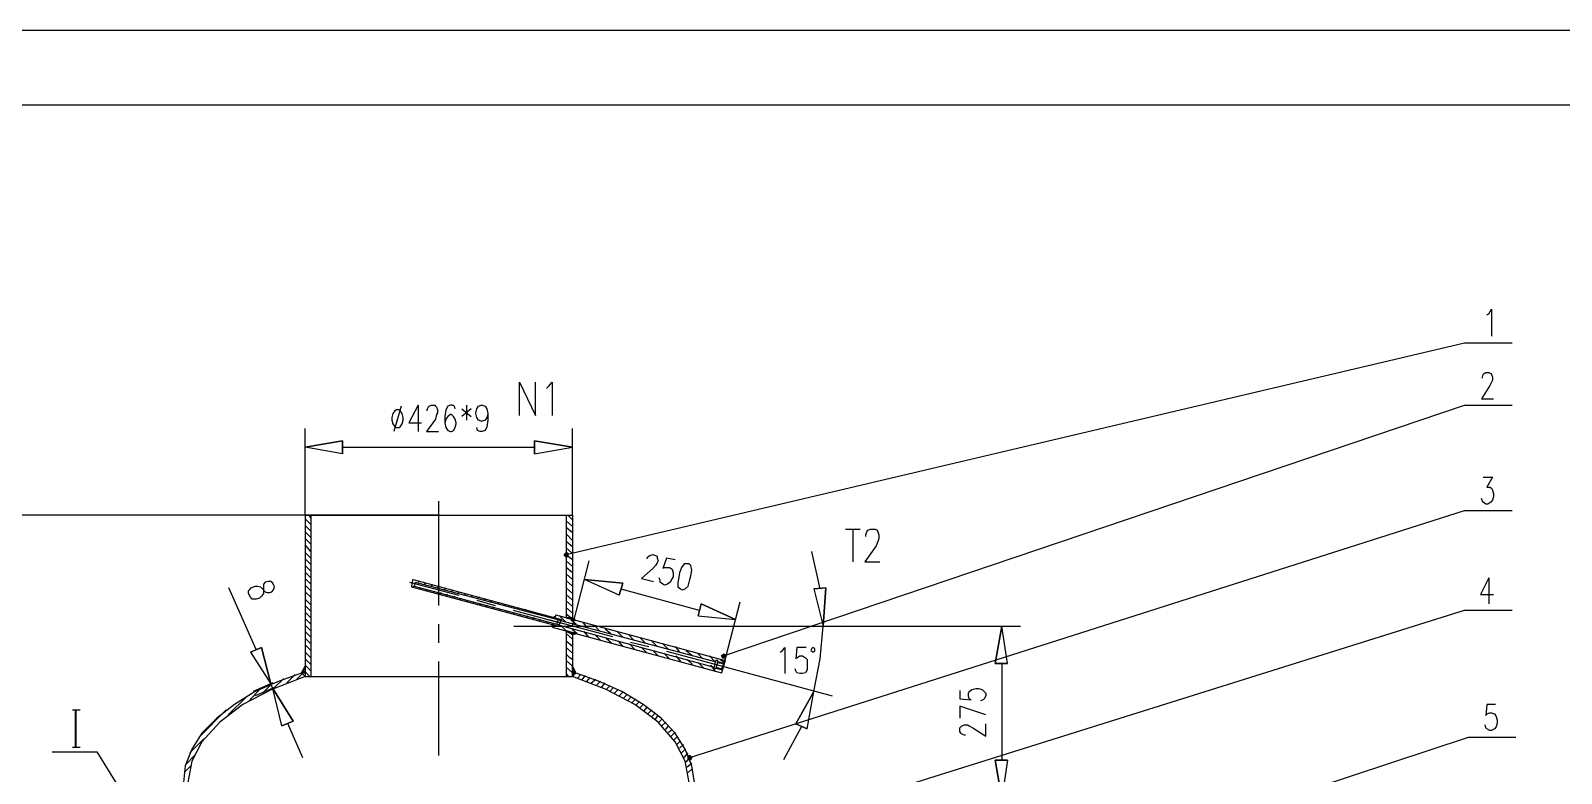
# Model space of a CAD drawing. Extents: x 0.28 to 3.47, y 0.29 to 4.81.
# Drawn here: x 1.105 to 2.201, y 4.277 to 4.809 of the extents above; entities that cross this region are included whole.
import ezdxf

# ---------------------------------------------------------------- set-up
doc = ezdxf.new("R2010")
doc.units = 0
doc.header["$MEASUREMENT"] = 0
doc.linetypes.add('AUSGEZOGEN', pattern=[0])
doc.layers.get('0').update_dxf_attribs({"linetype": 'AUSGEZOGEN'})

msp = doc.modelspace()

# ---------------------------------------------------------------- linework, layer by layer
for points in [[(0.28, 0.2867), (3.474, 0.2867), (3.474, 0.2867), (3.474, 4.8087), (3.474, 4.8087), (0.28, 4.8087), (0.28, 4.8087), (0.28, 0.2867), (0.28, 0.2867)], [(0.414, 0.34), (3.4207, 0.34), (3.4207, 0.34), (3.4207, 4.7553), (3.4207, 4.7553), (0.414, 4.7553), (0.414, 4.7553), (0.414, 0.34), (0.414, 0.34)], [(2.148, 4.6053), (2.1493, 4.606), (2.1493, 4.606), (2.1513, 4.6093), (2.1513, 4.6093), (2.1513, 4.59)], [(1.4893, 4.434), (1.4887, 4.434), (1.4887, 4.434), (2.132, 4.5853), (2.132, 4.5853), (2.166, 4.5853)], [(2.1447, 4.56), (2.1447, 4.5607), (2.1447, 4.5607), (2.1453, 4.5627), (2.1453, 4.5627), (2.146, 4.5633), (2.146, 4.5633), (2.1473, 4.564), (2.1473, 4.564), (2.1493, 4.564), (2.1493, 4.564), (2.1507, 4.5633), (2.1507, 4.5633), (2.1513, 4.5627), (2.1513, 4.5627), (2.152, 4.5607), (2.152, 4.5607), (2.152, 4.5587), (2.152, 4.5587), (2.1513, 4.5573), (2.1513, 4.5573), (2.15, 4.5547), (2.15, 4.5547), (2.144, 4.5453), (2.144, 4.5453), (2.1527, 4.5453)], [(1.4553, 4.5333), (1.4553, 4.5573), (1.4553, 4.5573), (1.4667, 4.5333), (1.4667, 4.5333), (1.4667, 4.5573)], [(1.4747, 4.5527), (1.476, 4.554), (1.476, 4.554), (1.4787, 4.5573), (1.4787, 4.5573), (1.4787, 4.5333)], [(1.3673, 4.5373), (1.366, 4.5367), (1.366, 4.5367), (1.3647, 4.5347), (1.3647, 4.5347), (1.364, 4.532), (1.364, 4.532), (1.364, 4.53), (1.364, 4.53), (1.3647, 4.5273), (1.3647, 4.5273), (1.366, 4.5253), (1.366, 4.5253), (1.3673, 4.5247), (1.3673, 4.5247), (1.3693, 4.5247), (1.3693, 4.5247), (1.37, 4.5253), (1.37, 4.5253), (1.3713, 4.5273), (1.3713, 4.5273), (1.372, 4.53), (1.372, 4.53), (1.372, 4.532), (1.372, 4.532), (1.3713, 4.5347), (1.3713, 4.5347), (1.37, 4.5367), (1.37, 4.5367), (1.3693, 4.5373), (1.3693, 4.5373), (1.3673, 4.5373), (1.3673, 4.5373)], [(1.3707, 4.54), (1.3653, 4.522)], [(1.3827, 4.5407), (1.376, 4.528), (1.376, 4.528), (1.3853, 4.528)], [(1.3827, 4.5407), (1.3827, 4.522)], [(1.3893, 4.5367), (1.3893, 4.5373), (1.3893, 4.5373), (1.39, 4.5393), (1.39, 4.5393), (1.3907, 4.54), (1.3907, 4.54), (1.392, 4.5407), (1.392, 4.5407), (1.3947, 4.5407), (1.3947, 4.5407), (1.3953, 4.54), (1.3953, 4.54), (1.396, 4.5393), (1.396, 4.5393), (1.3967, 4.5373), (1.3967, 4.5373), (1.3967, 4.5353), (1.3967, 4.5353), (1.396, 4.534), (1.396, 4.534), (1.3953, 4.5307), (1.3953, 4.5307), (1.3887, 4.522), (1.3887, 4.522), (1.3973, 4.522)], [(1.4093, 4.538), (1.4087, 4.54), (1.4087, 4.54), (1.4073, 4.5407), (1.4073, 4.5407), (1.406, 4.5407), (1.406, 4.5407), (1.404, 4.54), (1.404, 4.54), (1.4027, 4.5373), (1.4027, 4.5373), (1.402, 4.5327), (1.402, 4.5327), (1.402, 4.528), (1.402, 4.528), (1.4027, 4.5247), (1.4027, 4.5247), (1.404, 4.5227), (1.404, 4.5227), (1.406, 4.522), (1.406, 4.522), (1.4067, 4.522), (1.4067, 4.522), (1.408, 4.5227), (1.408, 4.5227), (1.4093, 4.5247), (1.4093, 4.5247), (1.41, 4.5273), (1.41, 4.5273), (1.41, 4.528), (1.41, 4.528), (1.4093, 4.5307), (1.4093, 4.5307), (1.408, 4.5327), (1.408, 4.5327), (1.4067, 4.534), (1.4067, 4.534), (1.406, 4.534), (1.406, 4.534), (1.404, 4.5327), (1.404, 4.5327), (1.4027, 4.5307), (1.4027, 4.5307), (1.402, 4.528)], [(1.414, 4.538), (1.4207, 4.5327)], [(1.4207, 4.538), (1.414, 4.5327)], [(1.4173, 4.5407), (1.4173, 4.53)], [(1.4327, 4.5347), (1.432, 4.532), (1.432, 4.532), (1.4307, 4.53), (1.4307, 4.53), (1.4287, 4.5293), (1.4287, 4.5293), (1.428, 4.5293), (1.428, 4.5293), (1.426, 4.53), (1.426, 4.53), (1.4247, 4.532), (1.4247, 4.532), (1.424, 4.5347), (1.424, 4.5347), (1.424, 4.5353), (1.424, 4.5353), (1.4247, 4.538), (1.4247, 4.538), (1.426, 4.54), (1.426, 4.54), (1.428, 4.5407), (1.428, 4.5407), (1.4287, 4.5407), (1.4287, 4.5407), (1.4307, 4.54), (1.4307, 4.54), (1.432, 4.538), (1.432, 4.538), (1.4327, 4.5347), (1.4327, 4.5347), (1.4327, 4.53), (1.4327, 4.53), (1.432, 4.5253), (1.432, 4.5253), (1.4307, 4.5227), (1.4307, 4.5227), (1.4287, 4.522), (1.4287, 4.522), (1.4273, 4.522), (1.4273, 4.522), (1.4253, 4.5227), (1.4253, 4.5227), (1.4247, 4.5247)], [(1.602, 4.3613), (1.6013, 4.3613), (1.6013, 4.3613), (2.132, 4.5407), (2.132, 4.5407), (2.166, 4.5407)], [(1.302, 4.462), (1.302, 4.524)], [(1.3287, 4.5153), (1.3287, 4.506), (1.3287, 4.5153), (1.3287, 4.506), (1.302, 4.5107), (1.3287, 4.5153), (1.302, 4.5107), (1.3287, 4.5153), (1.3287, 4.5153)], [(1.466, 4.5153), (1.466, 4.506), (1.466, 4.5153), (1.466, 4.506), (1.4933, 4.5107), (1.466, 4.5153), (1.4933, 4.5107), (1.466, 4.5153), (1.466, 4.5153)], [(1.4933, 4.462), (1.4933, 4.524)], [(1.3287, 4.5107), (1.466, 4.5107)], [(2.1453, 4.4893), (2.152, 4.4893), (2.152, 4.4893), (2.148, 4.482), (2.148, 4.482), (2.15, 4.482), (2.15, 4.482), (2.1513, 4.4813), (2.1513, 4.4813), (2.152, 4.48), (2.152, 4.48), (2.1527, 4.4773), (2.1527, 4.4773), (2.1527, 4.4753), (2.1527, 4.4753), (2.152, 4.4727), (2.152, 4.4727), (2.1507, 4.4713), (2.1507, 4.4713), (2.1487, 4.47), (2.1487, 4.47), (2.1473, 4.47), (2.1473, 4.47), (2.1453, 4.4713), (2.1453, 4.4713), (2.1447, 4.472), (2.1447, 4.472), (2.144, 4.474)], [(1.3973, 4.472), (1.3973, 4.3973)], [(1.3973, 4.462), (0.722, 4.462)], [(1.302, 4.462), (1.4933, 4.462)], [(1.302, 4.462), (1.302, 4.3467)], [(1.306, 4.46), (1.3047, 4.462)], [(1.306, 4.462), (1.306, 4.3467)], [(1.4887, 4.462), (1.4887, 4.3887)], [(1.4933, 4.4587), (1.49, 4.462)], [(1.4933, 4.462), (1.4933, 4.3873)], [(1.578, 4.2887), (1.5773, 4.2887), (1.5773, 4.2887), (2.132, 4.4653), (2.132, 4.4653), (2.166, 4.4653)], [(1.306, 4.4553), (1.302, 4.4593)], [(1.306, 4.4507), (1.302, 4.4547)], [(1.306, 4.446), (1.302, 4.45)], [(1.4933, 4.454), (1.4887, 4.458)], [(1.4933, 4.4493), (1.4887, 4.4533)], [(1.6887, 4.452), (1.6993, 4.452)], [(1.694, 4.452), (1.694, 4.4287)], [(1.7033, 4.4467), (1.7033, 4.448), (1.7033, 4.448), (1.704, 4.45), (1.704, 4.45), (1.7047, 4.4513), (1.7047, 4.4513), (1.7067, 4.452), (1.7067, 4.452), (1.71, 4.452), (1.71, 4.452), (1.7113, 4.4513), (1.7113, 4.4513), (1.712, 4.45), (1.712, 4.45), (1.7127, 4.448), (1.7127, 4.448), (1.7127, 4.4453), (1.7127, 4.4453), (1.712, 4.4433), (1.712, 4.4433), (1.7107, 4.44), (1.7107, 4.44), (1.7027, 4.4287), (1.7027, 4.4287), (1.7133, 4.4287)], [(1.306, 4.4413), (1.302, 4.4453)], [(1.306, 4.436), (1.302, 4.4407)], [(1.4933, 4.444), (1.4887, 4.4487)], [(1.4933, 4.4393), (1.4887, 4.4433)], [(1.4933, 4.4347), (1.4887, 4.4387)], [(1.306, 4.4313), (1.302, 4.4353)], [(1.306, 4.4267), (1.302, 4.4307)], [(1.488, 4.4347), (1.4873, 4.434), (1.488, 4.4347), (1.4873, 4.434), (1.4887, 4.434), (1.488, 4.4347), (1.4887, 4.434), (1.488, 4.4347), (1.488, 4.4347)], [(1.4873, 4.434), (1.488, 4.4327), (1.4873, 4.434), (1.488, 4.4327), (1.4887, 4.434), (1.4873, 4.434), (1.4887, 4.434), (1.4873, 4.434), (1.4873, 4.434)], [(1.4887, 4.4353), (1.488, 4.4347), (1.4887, 4.4353), (1.488, 4.4347), (1.4887, 4.434), (1.4887, 4.4353), (1.4887, 4.434), (1.4887, 4.4353), (1.4887, 4.4353)], [(1.488, 4.4327), (1.4887, 4.432), (1.488, 4.4327), (1.4887, 4.432), (1.4887, 4.434), (1.488, 4.4327), (1.4887, 4.434), (1.488, 4.4327), (1.488, 4.4327)], [(1.49, 4.4347), (1.4887, 4.4353), (1.49, 4.4347), (1.4887, 4.4353), (1.4887, 4.434), (1.49, 4.4347), (1.4887, 4.434), (1.49, 4.4347), (1.49, 4.4347)], [(1.49, 4.434), (1.49, 4.4347), (1.49, 4.434), (1.49, 4.4347), (1.4887, 4.434), (1.49, 4.434), (1.4887, 4.434), (1.49, 4.434), (1.49, 4.434)], [(1.4887, 4.434), (1.4893, 4.434)], [(1.4887, 4.432), (1.49, 4.4327), (1.4887, 4.432), (1.49, 4.4327), (1.4887, 4.434), (1.4887, 4.432), (1.4887, 4.434), (1.4887, 4.432), (1.4887, 4.432)], [(1.49, 4.4327), (1.49, 4.434), (1.49, 4.4327), (1.49, 4.434), (1.4887, 4.434), (1.49, 4.4327), (1.4887, 4.434), (1.49, 4.4327), (1.49, 4.4327)], [(1.4933, 4.4253), (1.4887, 4.4293)], [(1.4933, 4.43), (1.4893, 4.4333)], [(1.4933, 4.3827), (1.5053, 4.4293)], [(1.5467, 4.4307), (1.5467, 4.4313), (1.5467, 4.4313), (1.548, 4.4327), (1.548, 4.4327), (1.5487, 4.4333), (1.5487, 4.4333), (1.5507, 4.434), (1.5507, 4.434), (1.5527, 4.4333), (1.5527, 4.4333), (1.554, 4.4327), (1.554, 4.4327), (1.554, 4.4313), (1.554, 4.4313), (1.5547, 4.4293), (1.5547, 4.4293), (1.554, 4.428), (1.554, 4.428), (1.5527, 4.426), (1.5527, 4.426), (1.5507, 4.424), (1.5507, 4.424), (1.5427, 4.4167), (1.5427, 4.4167), (1.5513, 4.4147)], [(1.5667, 4.43), (1.5607, 4.4313), (1.5607, 4.4313), (1.558, 4.424), (1.558, 4.424), (1.5587, 4.4247), (1.5587, 4.4247), (1.5627, 4.4247), (1.5627, 4.4247), (1.5647, 4.4233), (1.5647, 4.4233), (1.5653, 4.4207), (1.5653, 4.4207), (1.5653, 4.418), (1.5653, 4.418), (1.5647, 4.4167), (1.5647, 4.4167), (1.5633, 4.414), (1.5633, 4.414), (1.5613, 4.4127), (1.5613, 4.4127), (1.5593, 4.412), (1.5593, 4.412), (1.558, 4.4127), (1.558, 4.4127), (1.556, 4.414), (1.556, 4.414), (1.556, 4.4153), (1.556, 4.4153), (1.5553, 4.4173)], [(1.6707, 4.4093), (1.6647, 4.436)], [(1.306, 4.422), (1.302, 4.426)], [(1.306, 4.4173), (1.302, 4.4213)], [(1.306, 4.4127), (1.302, 4.4167)], [(1.4933, 4.4207), (1.4887, 4.4247)], [(1.4933, 4.416), (1.4887, 4.42)], [(1.5753, 4.4273), (1.5733, 4.4273), (1.5733, 4.4273), (1.5713, 4.4247), (1.5713, 4.4247), (1.57, 4.4207), (1.57, 4.4207), (1.5693, 4.418), (1.5693, 4.418), (1.5687, 4.4133), (1.5687, 4.4133), (1.5687, 4.4107), (1.5687, 4.4107), (1.5707, 4.4093), (1.5707, 4.4093), (1.572, 4.4087), (1.572, 4.4087), (1.574, 4.4093), (1.574, 4.4093), (1.576, 4.4113), (1.576, 4.4113), (1.5773, 4.416), (1.5773, 4.416), (1.578, 4.4187), (1.578, 4.4187), (1.5787, 4.4227), (1.5787, 4.4227), (1.578, 4.426), (1.578, 4.426), (1.5767, 4.4273), (1.5767, 4.4273), (1.5753, 4.4273), (1.5753, 4.4273)], [(2.1493, 4.4173), (2.1433, 4.4053), (2.1433, 4.4053), (2.1527, 4.4053)], [(2.1493, 4.4173), (2.1493, 4.3987)], [(1.2667, 4.366), (1.2473, 4.41)], [(1.2787, 4.4133), (1.2773, 4.4147), (1.2773, 4.4147), (1.2753, 4.4147), (1.2753, 4.4147), (1.2733, 4.414), (1.2733, 4.414), (1.272, 4.4127), (1.272, 4.4127), (1.272, 4.406), (1.272, 4.406), (1.2707, 4.404), (1.2707, 4.404), (1.2693, 4.4027), (1.2693, 4.4027), (1.2667, 4.402), (1.2667, 4.402), (1.264, 4.402), (1.264, 4.402), (1.2627, 4.4033), (1.2627, 4.4033), (1.2613, 4.406), (1.2613, 4.406), (1.2613, 4.408), (1.2613, 4.408), (1.262, 4.4087), (1.262, 4.4087), (1.2633, 4.41), (1.2633, 4.41), (1.266, 4.4113), (1.266, 4.4113), (1.268, 4.4113), (1.268, 4.4113), (1.27, 4.4107), (1.27, 4.4107), (1.2713, 4.4093), (1.2713, 4.4093), (1.2733, 4.4073), (1.2733, 4.4073), (1.2747, 4.4067), (1.2747, 4.4067), (1.2767, 4.4067), (1.2767, 4.4067), (1.278, 4.4073), (1.278, 4.4073), (1.2793, 4.4087), (1.2793, 4.4087), (1.28, 4.4107), (1.28, 4.4107), (1.2787, 4.4133), (1.2787, 4.4133)], [(1.306, 4.408), (1.302, 4.412)], [(1.306, 4.4033), (1.302, 4.4073)], [(1.3767, 4.414), (1.412, 4.4047)], [(1.3787, 4.4153), (1.378, 4.4113), (1.378, 4.4113), (1.378, 4.4107)], [(1.378, 4.4107), (1.4833, 4.3827)], [(1.3787, 4.4153), (1.3793, 4.416)], [(1.3793, 4.416), (1.4853, 4.3873)], [(1.38, 4.4113), (1.3793, 4.4107)], [(1.3807, 4.414), (1.38, 4.4113)], [(1.38, 4.4113), (1.482, 4.384)], [(1.3807, 4.414), (1.4827, 4.3873)], [(1.3833, 4.4147), (1.3827, 4.414)], [(1.3847, 4.41), (1.384, 4.4093)], [(1.388, 4.4133), (1.3873, 4.4127)], [(1.3893, 4.4087), (1.3887, 4.408)], [(1.3933, 4.412), (1.392, 4.4113)], [(1.3947, 4.4073), (1.3933, 4.4067)], [(1.398, 4.4113), (1.3967, 4.41)], [(1.3993, 4.4067), (1.398, 4.4053)], [(1.4027, 4.41), (1.4013, 4.4087)], [(1.4073, 4.4087), (1.4067, 4.4073)], [(1.412, 4.4073), (1.4113, 4.406)], [(1.4167, 4.406), (1.416, 4.4047)], [(1.4933, 4.4113), (1.4887, 4.4153)], [(1.4933, 4.406), (1.4887, 4.41)], [(1.5293, 4.4133), (1.5267, 4.4047), (1.5293, 4.4133), (1.5267, 4.4047), (1.502, 4.416), (1.5293, 4.4133), (1.502, 4.416), (1.5293, 4.4133), (1.5293, 4.4133)], [(1.528, 4.4093), (1.584, 4.394)], [(1.6747, 4.41), (1.666, 4.4093), (1.6747, 4.41), (1.666, 4.4093), (1.6727, 4.3827), (1.6747, 4.41), (1.6727, 4.3827), (1.6747, 4.41), (1.6747, 4.41)], [(1.306, 4.398), (1.302, 4.402)], [(1.306, 4.3933), (1.302, 4.3973)], [(1.404, 4.4053), (1.4027, 4.404)], [(1.4087, 4.404), (1.408, 4.4027)], [(1.4133, 4.4027), (1.4127, 4.4013)], [(1.418, 4.4013), (1.4173, 4.4)], [(1.4213, 4.4047), (1.4207, 4.4033)], [(1.4227, 4.4), (1.422, 4.3987)], [(1.4247, 4.4013), (1.438, 4.3973)], [(1.4267, 4.4033), (1.4253, 4.4027)], [(1.428, 4.3987), (1.4267, 4.398)], [(1.4313, 4.402), (1.43, 4.4013)], [(1.4327, 4.3973), (1.4313, 4.3967)], [(1.436, 4.4007), (1.4347, 4.4)], [(1.4373, 4.396), (1.436, 4.3953)], [(1.4407, 4.3993), (1.44, 4.3987)], [(1.4453, 4.398), (1.4447, 4.3973)], [(1.45, 4.3967), (1.4493, 4.396)], [(1.4547, 4.396), (1.454, 4.3947)], [(1.4933, 4.4013), (1.4887, 4.4053)], [(1.4933, 4.3967), (1.4887, 4.4007)], [(1.4933, 4.392), (1.4887, 4.396)], [(1.5853, 4.3987), (1.5833, 4.39), (1.5853, 4.3987), (1.5833, 4.39), (1.61, 4.3873), (1.5853, 4.3987), (1.61, 4.3873), (1.5853, 4.3987), (1.5853, 4.3987)], [(1.6013, 4.354), (1.6133, 4.4)], [(1.306, 4.3887), (1.302, 4.3927)], [(1.306, 4.384), (1.302, 4.388)], [(1.3973, 4.384), (1.3973, 4.3707)], [(1.442, 4.3947), (1.4413, 4.394)], [(1.4467, 4.3933), (1.446, 4.3927)], [(1.4507, 4.394), (1.4853, 4.3847)], [(1.4513, 4.392), (1.4507, 4.3913)], [(1.456, 4.3913), (1.4553, 4.39)], [(1.46, 4.3947), (1.4587, 4.3933)], [(1.4613, 4.39), (1.46, 4.3887)], [(1.4647, 4.3933), (1.4633, 4.392)], [(1.466, 4.3887), (1.4647, 4.3873)], [(1.4693, 4.392), (1.468, 4.3907)], [(1.4707, 4.3873), (1.4693, 4.386)], [(1.474, 4.3907), (1.4733, 4.3893)], [(1.4753, 4.386), (1.4747, 4.3847)], [(1.476, 4.3873), (1.522, 4.3753)], [(1.4787, 4.3893), (1.478, 4.3887)], [(1.4793, 4.3827), (1.4787, 4.384)], [(1.4787, 4.384), (1.4787, 4.3833), (1.4787, 4.384), (1.4787, 4.3833), (1.4793, 4.3833), (1.4787, 4.384), (1.4793, 4.3833), (1.4787, 4.384), (1.4787, 4.384)], [(1.4793, 4.3833), (1.4833, 4.3827), (1.4833, 4.3827), (1.4853, 4.3873)], [(1.48, 4.3847), (1.4793, 4.3833)], [(1.4807, 4.3893), (1.48, 4.3893)], [(1.4807, 4.3893), (1.48, 4.3893), (1.4807, 4.3893), (1.48, 4.3893), (1.4807, 4.3893), (1.4807, 4.3893)], [(1.48, 4.3893), (1.4807, 4.3893), (1.48, 4.3893), (1.4807, 4.3893), (1.4807, 4.3887), (1.48, 4.3893), (1.4807, 4.3887), (1.48, 4.3893), (1.48, 4.3893)], [(1.4813, 4.3907), (1.4807, 4.3887)], [(1.4807, 4.3887), (1.4853, 4.3873)], [(1.4813, 4.3907), (1.6027, 4.358)], [(1.4827, 4.3873), (1.482, 4.384)], [(1.482, 4.384), (1.484, 4.3833)], [(1.4833, 4.388), (1.4827, 4.3873)], [(1.4827, 4.3873), (1.4847, 4.3867)], [(1.484, 4.39), (1.488, 4.386)], [(1.4847, 4.3867), (1.5953, 4.3573)], [(1.492, 4.3887), (1.4887, 4.3913)], [(1.4887, 4.3887), (1.4933, 4.3887)], [(1.4933, 4.3887), (1.4887, 4.3887), (1.4933, 4.3887), (1.4887, 4.3887), (1.4933, 4.3887), (1.4933, 4.3887)], [(1.4887, 4.3887), (1.4933, 4.3887), (1.4887, 4.3887), (1.4933, 4.3887), (1.4933, 4.3873), (1.4887, 4.3887), (1.4933, 4.3873), (1.4887, 4.3887), (1.4887, 4.3887)], [(1.492, 4.3873), (1.496, 4.384)], [(1.4933, 4.3887), (1.4933, 4.3873), (1.4933, 4.3887), (1.4933, 4.3873), (1.4947, 4.3873), (1.4933, 4.3887), (1.4947, 4.3873), (1.4933, 4.3887), (1.4933, 4.3887)], [(1.4933, 4.3887), (1.4947, 4.3873), (1.4933, 4.3887), (1.4947, 4.3873), (1.4933, 4.3887), (1.4933, 4.3887)], [(1.4933, 4.3887), (1.4953, 4.3867)], [(1.4933, 4.3873), (1.4947, 4.3873), (1.4933, 4.3873), (1.4947, 4.3873), (1.4953, 4.3867), (1.4933, 4.3873), (1.4953, 4.3867), (1.4933, 4.3873), (1.4933, 4.3873)], [(1.5007, 4.3853), (1.504, 4.3813)], [(1.5793, 4.2207), (1.5787, 4.2207), (1.5787, 4.2207), (2.132, 4.394), (2.132, 4.394), (2.166, 4.394)], [(1.306, 4.3793), (1.302, 4.3833)], [(1.306, 4.3747), (1.302, 4.3787)], [(1.306, 4.37), (1.302, 4.374)], [(1.4513, 4.3827), (1.5267, 4.3827)], [(1.4513, 4.3827), (1.5267, 4.3827)], [(1.4793, 4.3833), (1.4787, 4.382)], [(1.4787, 4.3833), (1.4793, 4.3833), (1.4787, 4.3833), (1.4793, 4.3833), (1.4793, 4.3827), (1.4787, 4.3833), (1.4793, 4.3827), (1.4787, 4.3833), (1.4787, 4.3833)], [(1.4787, 4.382), (1.6, 4.3493)], [(1.4793, 4.3827), (1.48, 4.3813)], [(1.484, 4.3833), (1.5947, 4.3533)], [(1.4847, 4.3833), (1.4887, 4.3793)], [(1.4933, 4.3767), (1.4887, 4.3793), (1.4887, 4.3793), (1.4887, 4.3467)], [(1.4887, 4.3793), (1.4907, 4.378), (1.4887, 4.3793), (1.4907, 4.378), (1.4933, 4.378), (1.4887, 4.3793), (1.4933, 4.378), (1.4887, 4.3793), (1.4887, 4.3793)], [(1.4933, 4.3733), (1.4887, 4.3773)], [(1.4907, 4.378), (1.492, 4.3773), (1.4907, 4.378), (1.492, 4.3773), (1.4933, 4.3773), (1.4907, 4.378), (1.4933, 4.3773), (1.4907, 4.378), (1.4907, 4.378)], [(1.4907, 4.378), (1.4933, 4.378), (1.4907, 4.378), (1.4933, 4.378), (1.4933, 4.3773), (1.4907, 4.378), (1.4933, 4.3773), (1.4907, 4.378), (1.4907, 4.378)], [(1.492, 4.3773), (1.4933, 4.3773), (1.492, 4.3773), (1.4933, 4.3773), (1.4933, 4.3767), (1.492, 4.3773), (1.4933, 4.3767), (1.492, 4.3773), (1.492, 4.3773)], [(1.4927, 4.3807), (1.4967, 4.3773)], [(1.4933, 4.378), (1.4933, 4.3467)], [(1.4933, 4.378), (1.4933, 4.3773), (1.4933, 4.378), (1.4933, 4.3773), (1.4967, 4.3773), (1.4933, 4.378), (1.4967, 4.3773), (1.4933, 4.378), (1.4933, 4.378)], [(1.4933, 4.3773), (1.4967, 4.3773), (1.4933, 4.3773), (1.4967, 4.3773), (1.4933, 4.3767), (1.4933, 4.3773), (1.4933, 4.3767), (1.4933, 4.3773), (1.4933, 4.3773)], [(1.4933, 4.3767), (1.4967, 4.3773)], [(1.5013, 4.3787), (1.5047, 4.3747)], [(1.5087, 4.3833), (1.5127, 4.3793)], [(1.5093, 4.3767), (1.5133, 4.3727)], [(1.5167, 4.3807), (1.5207, 4.3773)], [(1.5173, 4.374), (1.5213, 4.3707)], [(1.5253, 4.3787), (1.5293, 4.3747)], [(1.5267, 4.3827), (1.686, 4.3827)], [(1.5267, 4.3827), (1.814, 4.3827)], [(1.5333, 4.3767), (1.5373, 4.3727)], [(1.542, 4.374), (1.5453, 4.3707)], [(1.666, 4.336), (1.6707, 4.3593), (1.6707, 4.3593), (1.6727, 4.3827)], [(1.796, 4.356), (1.8047, 4.356), (1.796, 4.356), (1.8047, 4.356), (1.8007, 4.3827), (1.796, 4.356), (1.8007, 4.3827), (1.796, 4.356), (1.796, 4.356)], [(1.2707, 4.3673), (1.2627, 4.364), (1.2707, 4.3673), (1.2627, 4.364), (1.2773, 4.3413), (1.2707, 4.3673), (1.2773, 4.3413), (1.2707, 4.3673), (1.2707, 4.3673)], [(1.306, 4.3653), (1.302, 4.3693)], [(1.306, 4.36), (1.302, 4.364)], [(1.4933, 4.368), (1.4887, 4.372)], [(1.4933, 4.3633), (1.4887, 4.3673)], [(1.4933, 4.3587), (1.4913, 4.36), (1.4913, 4.36), (1.4887, 4.3627)], [(1.526, 4.372), (1.5293, 4.368)], [(1.534, 4.37), (1.538, 4.366)], [(1.5347, 4.3713), (1.548, 4.368)], [(1.5427, 4.3673), (1.546, 4.364)], [(1.55, 4.372), (1.554, 4.368)], [(1.5507, 4.3653), (1.5547, 4.3613)], [(1.558, 4.37), (1.562, 4.366)], [(1.5587, 4.3633), (1.5627, 4.3593)], [(1.5607, 4.3647), (1.606, 4.3527)], [(1.5667, 4.368), (1.57, 4.364)], [(1.5747, 4.3653), (1.5787, 4.362)], [(1.5827, 4.3633), (1.5867, 4.3593)], [(1.6007, 4.362), (1.6, 4.3613), (1.6007, 4.362), (1.6, 4.3613), (1.6013, 4.3613), (1.6007, 4.362), (1.6013, 4.3613), (1.6007, 4.362), (1.6007, 4.362)], [(1.6013, 4.3627), (1.6007, 4.362), (1.6013, 4.3627), (1.6007, 4.362), (1.6013, 4.3613), (1.6013, 4.3627), (1.6013, 4.3613), (1.6013, 4.3627), (1.6013, 4.3627)], [(1.6027, 4.362), (1.6013, 4.3627), (1.6027, 4.362), (1.6013, 4.3627), (1.6013, 4.3613), (1.6027, 4.362), (1.6013, 4.3613), (1.6027, 4.362), (1.6027, 4.362)], [(1.6027, 4.3613), (1.6027, 4.362), (1.6027, 4.3613), (1.6027, 4.362), (1.6013, 4.3613), (1.6027, 4.3613), (1.6013, 4.3613), (1.6027, 4.3613), (1.6027, 4.3613)], [(1.642, 4.364), (1.6433, 4.3647), (1.6433, 4.3647), (1.6453, 4.3673), (1.6453, 4.3673), (1.6453, 4.3487)], [(1.6607, 4.3673), (1.654, 4.3673), (1.654, 4.3673), (1.6533, 4.3593), (1.6533, 4.3593), (1.654, 4.36), (1.654, 4.36), (1.656, 4.3613), (1.656, 4.3613), (1.658, 4.3613), (1.658, 4.3613), (1.66, 4.36), (1.66, 4.36), (1.6613, 4.3587), (1.6613, 4.3587), (1.6613, 4.3513), (1.6613, 4.3513), (1.66, 4.3493), (1.66, 4.3493), (1.658, 4.3487), (1.658, 4.3487), (1.656, 4.3487), (1.656, 4.3487), (1.654, 4.3493), (1.654, 4.3493), (1.6533, 4.3507), (1.6533, 4.3507), (1.6527, 4.352)], [(1.6667, 4.3653), (1.6667, 4.3667), (1.6667, 4.3667), (1.6653, 4.3673), (1.6653, 4.3673), (1.6647, 4.3667), (1.6647, 4.3667), (1.664, 4.3653), (1.664, 4.3653), (1.6647, 4.3647), (1.6647, 4.3647), (1.6653, 4.364), (1.6653, 4.364), (1.6667, 4.3647), (1.6667, 4.3647), (1.6667, 4.3653), (1.6667, 4.3653)], [(1.2993, 4.3493), (1.302, 4.354)], [(1.302, 4.354), (1.3, 4.35), (1.302, 4.354), (1.3, 4.35), (1.302, 4.35), (1.302, 4.354), (1.302, 4.35), (1.302, 4.354), (1.302, 4.354)], [(1.306, 4.3553), (1.302, 4.3593)], [(1.306, 4.3507), (1.302, 4.3547)], [(1.3973, 4.3573), (1.3973, 4.29)], [(1.4933, 4.354), (1.4887, 4.358)], [(1.4933, 4.3493), (1.4887, 4.3533)], [(1.4933, 4.354), (1.4933, 4.35), (1.4933, 4.354), (1.4933, 4.35), (1.4953, 4.35), (1.4933, 4.354), (1.4953, 4.35), (1.4933, 4.354), (1.4933, 4.354)], [(1.4953, 4.3493), (1.4933, 4.354)], [(1.5673, 4.3613), (1.5707, 4.3573)], [(1.5753, 4.3587), (1.5793, 4.3553)], [(1.5833, 4.3567), (1.5873, 4.3527)], [(1.5913, 4.3613), (1.5953, 4.3573)], [(1.592, 4.3547), (1.5953, 4.3507)], [(1.5947, 4.3527), (1.596, 4.358)], [(1.5947, 4.3527), (1.5953, 4.352)], [(1.5953, 4.352), (1.596, 4.3527)], [(1.596, 4.358), (1.5967, 4.358)], [(1.5973, 4.3573), (1.5973, 4.358), (1.5973, 4.358), (1.5967, 4.358), (1.5967, 4.358), (1.596, 4.358)], [(1.5973, 4.3573), (1.596, 4.3527)], [(1.596, 4.3533), (1.6, 4.352)], [(1.596, 4.3527), (1.6007, 4.3513)], [(1.5967, 4.3567), (1.6013, 4.356)], [(1.5973, 4.3573), (1.602, 4.356)], [(1.5993, 4.3587), (1.602, 4.3567)], [(1.6, 4.3613), (1.6007, 4.36), (1.6, 4.3613), (1.6007, 4.36), (1.6013, 4.3613), (1.6, 4.3613), (1.6013, 4.3613), (1.6, 4.3613), (1.6, 4.3613)], [(1.6027, 4.358), (1.6, 4.3493)], [(1.6013, 4.356), (1.6, 4.352)], [(1.6, 4.352), (1.6007, 4.3513)], [(1.6007, 4.36), (1.6013, 4.36), (1.6007, 4.36), (1.6013, 4.36), (1.6013, 4.3613), (1.6007, 4.36), (1.6013, 4.3613), (1.6007, 4.36), (1.6007, 4.36)], [(1.6013, 4.3613), (1.602, 4.3613)], [(1.6013, 4.36), (1.6027, 4.36), (1.6013, 4.36), (1.6027, 4.36), (1.6013, 4.3613), (1.6013, 4.36), (1.6013, 4.3613), (1.6013, 4.36), (1.6013, 4.36)], [(1.6027, 4.36), (1.6027, 4.3613), (1.6027, 4.36), (1.6027, 4.3613), (1.6013, 4.3613), (1.6027, 4.36), (1.6013, 4.3613), (1.6027, 4.36), (1.6027, 4.36)], [(1.6013, 4.356), (1.602, 4.356)], [(1.606, 4.3527), (1.6793, 4.3327)], [(1.8007, 4.356), (1.8007, 4.2867)], [(1.302, 4.35), (1.2833, 4.3433), (1.2833, 4.3433), (1.266, 4.336), (1.266, 4.336), (1.2513, 4.3267), (1.2513, 4.3267), (1.2387, 4.3167), (1.2387, 4.3167), (1.228, 4.306), (1.228, 4.306), (1.2207, 4.2947), (1.2207, 4.2947), (1.216, 4.2827), (1.216, 4.2827), (1.2147, 4.2707)], [(1.302, 4.3467), (1.278, 4.3373), (1.278, 4.3373), (1.2573, 4.3267), (1.2573, 4.3267), (1.2407, 4.314), (1.2407, 4.314), (1.228, 4.3), (1.228, 4.3), (1.2207, 4.286), (1.2207, 4.286), (1.218, 4.2707)], [(1.2787, 4.342), (1.2647, 4.336)], [(1.2713, 4.3347), (1.2787, 4.342)], [(1.2787, 4.338), (1.2773, 4.3413)], [(1.28, 4.3387), (1.2867, 4.3453)], [(1.2887, 4.342), (1.2947, 4.348)], [(1.296, 4.3447), (1.3, 4.3487)], [(1.3, 4.35), (1.302, 4.35), (1.3, 4.35), (1.302, 4.35), (1.2993, 4.3493), (1.3, 4.35), (1.2993, 4.3493), (1.3, 4.35), (1.3, 4.35)], [(1.302, 4.35), (1.2993, 4.3493), (1.302, 4.35), (1.2993, 4.3493), (1.302, 4.3493), (1.302, 4.35), (1.302, 4.3493), (1.302, 4.35), (1.302, 4.35)], [(1.302, 4.3467), (1.2993, 4.3493)], [(1.2993, 4.3493), (1.302, 4.3493), (1.2993, 4.3493), (1.302, 4.3493), (1.302, 4.3467), (1.2993, 4.3493), (1.302, 4.3467), (1.2993, 4.3493), (1.2993, 4.3493)], [(1.3053, 4.3467), (1.302, 4.35)], [(1.302, 4.3467), (1.4933, 4.3467)], [(1.4907, 4.3467), (1.4887, 4.3487)], [(1.4933, 4.35), (1.4933, 4.3493), (1.4933, 4.35), (1.4933, 4.3493), (1.4953, 4.3493), (1.4933, 4.35), (1.4953, 4.3493), (1.4933, 4.35), (1.4933, 4.35)], [(1.4933, 4.35), (1.4953, 4.35), (1.4933, 4.35), (1.4953, 4.35), (1.4953, 4.3493), (1.4933, 4.35), (1.4953, 4.3493), (1.4933, 4.35), (1.4933, 4.35)], [(1.5807, 4.2707), (1.5787, 4.2827), (1.5787, 4.2827), (1.574, 4.2947), (1.574, 4.2947), (1.5667, 4.306), (1.5667, 4.306), (1.5567, 4.3167), (1.5567, 4.3167), (1.544, 4.3267), (1.544, 4.3267), (1.5287, 4.336), (1.5287, 4.336), (1.512, 4.3433), (1.512, 4.3433), (1.4933, 4.35)], [(1.4933, 4.3467), (1.4953, 4.3493)], [(1.4933, 4.3493), (1.4953, 4.3493), (1.4933, 4.3493), (1.4953, 4.3493), (1.4933, 4.3493), (1.4933, 4.3493)], [(1.4933, 4.3493), (1.4953, 4.3493), (1.4933, 4.3493), (1.4953, 4.3493), (1.4933, 4.3493), (1.4933, 4.3493)], [(1.4933, 4.3493), (1.4953, 4.3493), (1.4933, 4.3493), (1.4953, 4.3493), (1.4933, 4.3467), (1.4933, 4.3493), (1.4933, 4.3467), (1.4933, 4.3493), (1.4933, 4.3493)], [(1.5767, 4.2707), (1.574, 4.286), (1.574, 4.286), (1.5667, 4.3), (1.5667, 4.3), (1.5547, 4.314), (1.5547, 4.314), (1.538, 4.3267), (1.538, 4.3267), (1.5173, 4.3373), (1.5173, 4.3373), (1.4933, 4.3467)], [(1.494, 4.348), (1.496, 4.3493)], [(1.4967, 4.3453), (1.4993, 4.348)], [(1.5, 4.344), (1.5027, 4.3473)], [(1.5033, 4.3427), (1.506, 4.346)], [(1.5067, 4.342), (1.51, 4.3447)], [(1.5107, 4.3407), (1.5133, 4.3433)], [(1.514, 4.3387), (1.5167, 4.342)], [(1.5173, 4.3373), (1.52, 4.34)], [(1.2467, 4.3193), (1.26, 4.332)], [(1.2613, 4.3287), (1.27, 4.338)], [(1.28, 4.3387), (1.266, 4.3327)], [(1.2933, 4.3147), (1.2853, 4.3113), (1.2933, 4.3147), (1.2853, 4.3113), (1.2787, 4.338), (1.2933, 4.3147), (1.2787, 4.338), (1.2933, 4.3147), (1.2933, 4.3147)], [(1.52, 4.336), (1.5227, 4.3387)], [(1.5233, 4.3347), (1.526, 4.3373)], [(1.5267, 4.3327), (1.5293, 4.3353)], [(1.53, 4.3313), (1.5327, 4.334)], [(1.5327, 4.3293), (1.5353, 4.332)], [(1.536, 4.328), (1.5387, 4.3307)], [(1.6533, 4.3127), (1.6613, 4.3093), (1.6533, 4.3127), (1.6613, 4.3093), (1.666, 4.336), (1.6533, 4.3127), (1.666, 4.336), (1.6533, 4.3127), (1.6533, 4.3127)], [(1.7707, 4.3367), (1.7707, 4.3307), (1.7707, 4.3307), (1.7787, 4.33), (1.7787, 4.33), (1.7773, 4.3307), (1.7773, 4.3307), (1.7767, 4.3327), (1.7767, 4.3327), (1.7767, 4.3347), (1.7767, 4.3347), (1.7773, 4.336), (1.7773, 4.336), (1.7793, 4.3373), (1.7793, 4.3373), (1.782, 4.338), (1.782, 4.338), (1.784, 4.338), (1.784, 4.338), (1.7867, 4.3373), (1.7867, 4.3373), (1.788, 4.336), (1.788, 4.336), (1.7893, 4.3347), (1.7893, 4.3347), (1.7893, 4.3327), (1.7893, 4.3327), (1.788, 4.3307), (1.788, 4.3307), (1.7873, 4.33), (1.7873, 4.33), (1.7853, 4.3293)], [(1.1353, 4.3227), (1.1407, 4.3227)], [(1.1373, 4.3227), (1.1373, 4.296)], [(1.138, 4.296), (1.138, 4.3227)], [(1.226, 4.3033), (1.2453, 4.3227)], [(1.5387, 4.326), (1.5413, 4.3287)], [(1.5413, 4.324), (1.544, 4.3267)], [(1.5447, 4.322), (1.5467, 4.3247)], [(1.5473, 4.32), (1.55, 4.3227)], [(1.55, 4.318), (1.5527, 4.3207)], [(1.5527, 4.316), (1.5547, 4.3187)], [(1.7893, 4.3193), (1.7707, 4.3253), (1.7707, 4.3253), (1.7707, 4.3167)], [(2.154, 4.3267), (2.148, 4.3267), (2.148, 4.3267), (2.1473, 4.3187), (2.1473, 4.3187), (2.148, 4.32), (2.148, 4.32), (2.15, 4.3207), (2.15, 4.3207), (2.1513, 4.3207), (2.1513, 4.3207), (2.1533, 4.32), (2.1533, 4.32), (2.1547, 4.318), (2.1547, 4.318), (2.1553, 4.3153), (2.1553, 4.3153), (2.1553, 4.3133), (2.1553, 4.3133), (2.1547, 4.3107), (2.1547, 4.3107), (2.1533, 4.3093), (2.1533, 4.3093), (2.1513, 4.308), (2.1513, 4.308), (2.15, 4.308), (2.15, 4.308), (2.148, 4.3093), (2.148, 4.3093), (2.1473, 4.31), (2.1473, 4.31), (2.1467, 4.312)], [(1.2893, 4.3133), (1.3, 4.2887)], [(1.5547, 4.3133), (1.5573, 4.316)], [(1.5573, 4.3113), (1.56, 4.314)], [(1.56, 4.3087), (1.562, 4.3113)], [(1.562, 4.3067), (1.5647, 4.3087)], [(1.6447, 4.2873), (1.6573, 4.3107)], [(1.7747, 4.3047), (1.774, 4.3047), (1.774, 4.3047), (1.772, 4.3053), (1.772, 4.3053), (1.7713, 4.306), (1.7713, 4.306), (1.7707, 4.3073), (1.7707, 4.3073), (1.7707, 4.31), (1.7707, 4.31), (1.7713, 4.3107), (1.7713, 4.3107), (1.772, 4.3113), (1.772, 4.3113), (1.774, 4.312), (1.774, 4.312), (1.776, 4.312), (1.776, 4.312), (1.7773, 4.3113), (1.7773, 4.3113), (1.78, 4.31), (1.78, 4.31), (1.7893, 4.304), (1.7893, 4.304), (1.7893, 4.3127)], [(1.2193, 4.292), (1.2293, 4.302)], [(1.4133, 4.0647), (1.4127, 4.0647), (1.4127, 4.0647), (2.1347, 4.3033), (2.1347, 4.3033), (2.1687, 4.3033)], [(1.564, 4.304), (1.5667, 4.3067)], [(1.566, 4.3013), (1.5687, 4.304)], [(1.568, 4.298), (1.5707, 4.3007)], [(1.57, 4.2953), (1.5727, 4.298)], [(1.1207, 4.2927), (1.1527, 4.2927), (1.1527, 4.2927), (1.1953, 4.224)], [(1.1353, 4.296), (1.1407, 4.296)], [(1.2167, 4.284), (1.2227, 4.29)], [(1.5713, 4.292), (1.574, 4.2947)], [(1.5733, 4.2887), (1.576, 4.292)], [(1.5747, 4.2853), (1.5767, 4.288)], [(1.5773, 4.29), (1.576, 4.2893), (1.5773, 4.29), (1.576, 4.2893), (1.5773, 4.2887), (1.5773, 4.29), (1.5773, 4.2887), (1.5773, 4.29), (1.5773, 4.29)], [(1.576, 4.2893), (1.576, 4.2887), (1.576, 4.2893), (1.576, 4.2887), (1.5773, 4.2887), (1.576, 4.2893), (1.5773, 4.2887), (1.576, 4.2893), (1.576, 4.2893)], [(1.576, 4.2887), (1.576, 4.2873), (1.576, 4.2887), (1.576, 4.2873), (1.5773, 4.2887), (1.576, 4.2887), (1.5773, 4.2887), (1.576, 4.2887), (1.576, 4.2887)], [(1.576, 4.2873), (1.5773, 4.2873), (1.576, 4.2873), (1.5773, 4.2873), (1.5773, 4.2887), (1.576, 4.2873), (1.5773, 4.2887), (1.576, 4.2873), (1.576, 4.2873)], [(1.578, 4.2893), (1.5773, 4.29), (1.578, 4.2893), (1.5773, 4.29), (1.5773, 4.2887), (1.578, 4.2893), (1.5773, 4.2887), (1.578, 4.2893), (1.578, 4.2893)], [(1.5787, 4.2887), (1.578, 4.2893), (1.5787, 4.2887), (1.578, 4.2893), (1.5773, 4.2887), (1.5787, 4.2887), (1.5773, 4.2887), (1.5787, 4.2887), (1.5787, 4.2887)], [(1.5773, 4.2887), (1.578, 4.2887)], [(1.5773, 4.2873), (1.578, 4.2873), (1.5773, 4.2873), (1.578, 4.2873), (1.5773, 4.2887), (1.5773, 4.2873), (1.5773, 4.2887), (1.5773, 4.2873), (1.5773, 4.2873)], [(1.578, 4.2873), (1.5787, 4.2887), (1.578, 4.2873), (1.5787, 4.2887), (1.5773, 4.2887), (1.578, 4.2873), (1.5773, 4.2887), (1.578, 4.2873), (1.578, 4.2873)], [(1.796, 4.2867), (1.8047, 4.2867), (1.796, 4.2867), (1.8047, 4.2867), (1.8007, 4.2593), (1.796, 4.2867), (1.8007, 4.2593), (1.796, 4.2867), (1.796, 4.2867)], [(1.2153, 4.278), (1.22, 4.2827)], [(1.5753, 4.282), (1.5787, 4.2847)], [(1.576, 4.278), (1.5793, 4.2807)]]:
    msp.add_lwpolyline(points)

doc.saveas('drawing.dxf')
